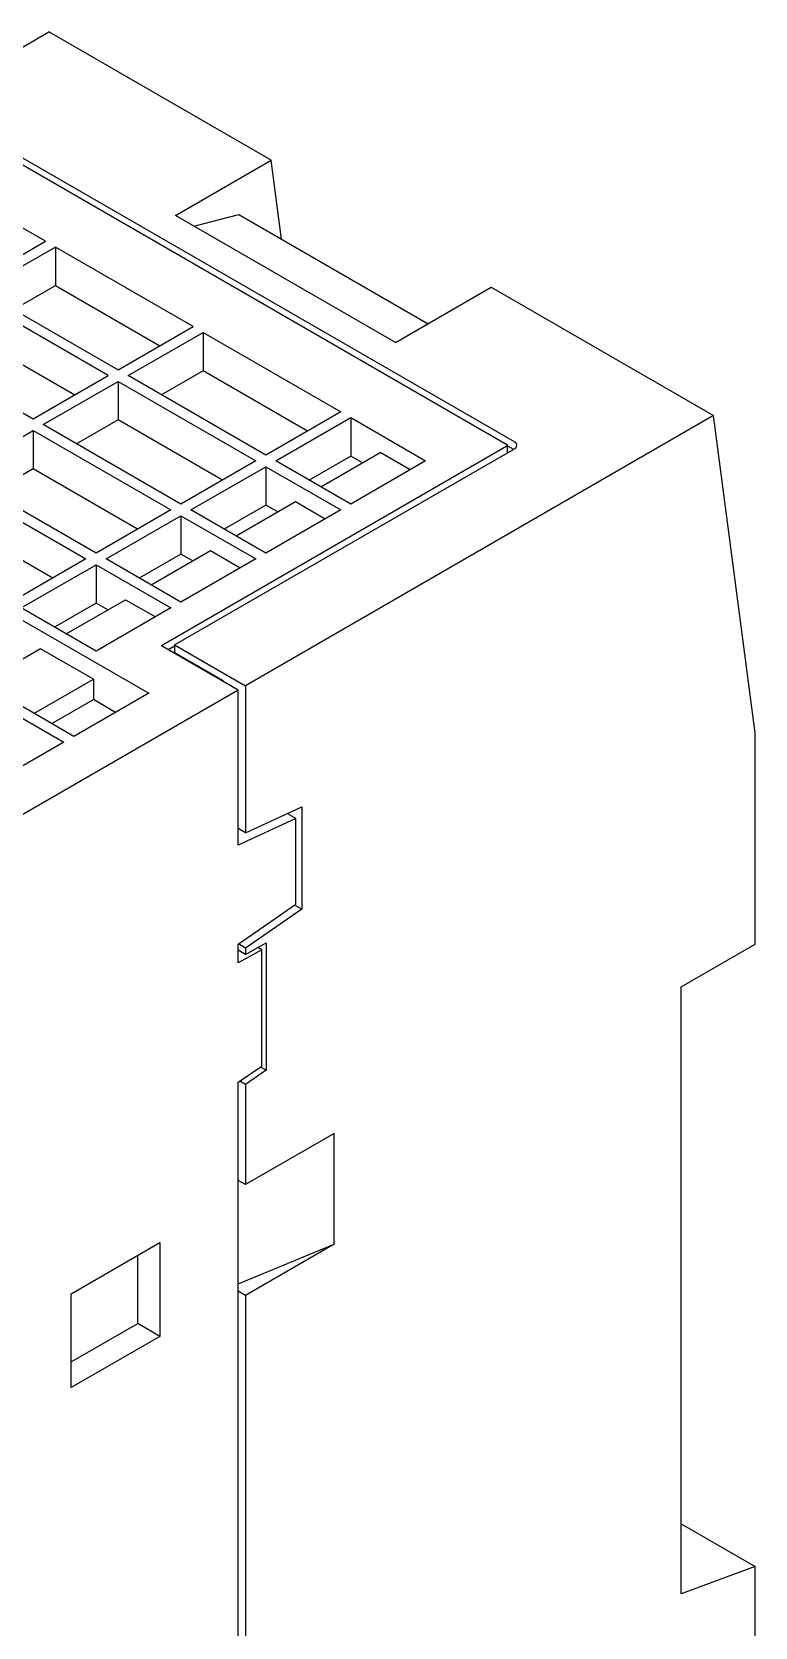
# Model space of a CAD drawing. Header units: inches. Extents: x 67248 to 85686, y -40174 to -31152.
# Drawn here: x 84523.3 to 84564.8, y -33456 to -33364.4 of the extents above; entities that cross this region are included whole.
import ezdxf

# ---------------------------------------------------------------- set-up
doc = ezdxf.new("R2010")
doc.units = ezdxf.units.IN
doc.header["$MEASUREMENT"] = 0

# ---------------------------------------------------------------- blocks, each defined once
blk = doc.blocks.new('SCALANCEXB008')
for p, q in [((-56.215, 85.94), (-33.807, 98.876)), ((-23.165, 92.732), (-33.807, 98.876)), ((-11.526, 79.246), (-35.992, 93.37)), ((-36.204, 93.165), (-11.879, 79.123)), ((-27.754, 90.083), (-23.165, 92.732)), ((-22.671, 88.954), (-23.165, 92.732)), ((-33.98, 88.849), (-37.565, 90.918)), ((-26.877, 89.577), (-24.713, 90.134)), ((-24.713, 90.134), (-15.654, 84.904)), ((-17.218, 84.001), (-27.754, 90.083)), ((-37.565, 86.779), (-33.98, 88.849)), ((-33.499, 88.571), (-37.084, 86.502)), ((-26.909, 84.767), (-33.499, 88.571)), ((-33.499, 88.571), (-33.499, 86.734)), ((-37.084, 86.502), (-30.494, 82.697)), ((-35.493, 85.583), (-33.499, 86.734)), ((-33.499, 86.734), (-28.501, 83.848)), ((-17.218, 84.001), (-12.63, 86.65)), ((-12.63, 86.65), (-1.988, 80.507)), ((-30.975, 82.419), (-37.565, 86.224)), ((-41.15, 84.154), (-34.56, 80.35)), ((-37.565, 84.387), (-32.566, 81.501)), ((-30.494, 82.697), (-26.909, 84.767)), ((-30.013, 82.419), (-26.428, 84.489)), ((-26.428, 84.489), (-19.838, 80.685)), ((-26.428, 84.489), (-26.428, 82.652)), ((-26.428, 82.652), (-28.422, 81.501)), ((-21.429, 79.766), (-26.428, 82.652)), ((-34.56, 80.35), (-30.975, 82.419)), ((-34.079, 80.072), (-30.494, 82.142)), ((-30.494, 82.142), (-23.904, 78.337)), ((-30.494, 82.142), (-30.494, 80.304)), ((-23.423, 78.615), (-30.013, 82.419)), ((-30.494, 80.304), (-32.487, 79.154)), ((-25.495, 77.419), (-30.494, 80.304)), ((-1.988, 80.507), (-24.395, 67.571)), ((-19.838, 80.685), (-23.423, 78.615)), ((-22.942, 78.337), (-19.357, 80.407)), ((-19.357, 80.407), (-15.772, 78.337)), ((-19.357, 80.407), (-19.357, 78.57)), ((0, 65.323), (-1.988, 80.507)), ((-38.145, 77.725), (-34.56, 79.795)), ((-34.56, 79.795), (-27.97, 75.99)), ((-34.56, 79.795), (-34.56, 77.957)), ((-27.489, 76.268), (-34.079, 80.072)), ((-11.879, 79.042), (-28.426, 69.49)), ((-27.789, 69.53), (-11.526, 78.919)), ((-20.785, 77.092), (-17.943, 78.733)), ((-16.515, 77.909), (-17.943, 78.733)), ((-11.85, 78.732), (-11.85, 79.082)), ((-11.85, 79.065), (-11.561, 78.899)), ((-34.56, 77.957), (-36.553, 76.807)), ((-29.561, 75.072), (-34.56, 77.957)), ((-23.904, 78.337), (-27.489, 76.268)), ((-27.008, 75.99), (-23.423, 78.06)), ((-23.423, 78.06), (-19.838, 75.99)), ((-23.423, 78.06), (-23.423, 76.222)), ((-19.357, 76.268), (-22.942, 78.337)), ((-19.357, 78.57), (-21.351, 77.419)), ((-18.792, 78.243), (-19.357, 78.57)), ((-15.772, 78.337), (-19.357, 76.268)), ((-38.626, 77.447), (-32.036, 73.643)), ((-31.555, 73.921), (-38.145, 77.725)), ((-24.851, 74.745), (-22.009, 76.386)), ((-22.009, 76.386), (-20.581, 75.562)), ((-27.97, 75.99), (-31.555, 73.921)), ((-31.073, 73.643), (-27.489, 75.712)), ((-27.489, 75.712), (-23.904, 73.643)), ((-27.489, 75.712), (-27.489, 73.875)), ((-23.423, 73.921), (-27.008, 75.99)), ((-23.423, 76.222), (-25.416, 75.072)), ((-22.857, 75.896), (-23.423, 76.222)), ((-19.838, 75.99), (-23.423, 73.921)), ((-33.627, 72.724), (-38.626, 75.61)), ((-32.036, 73.643), (-35.621, 71.574)), ((-35.139, 71.296), (-31.555, 73.365)), ((-31.555, 73.365), (-27.97, 71.296)), ((-31.555, 73.365), (-31.555, 71.528)), ((-27.489, 71.574), (-31.073, 73.643)), ((-27.489, 73.875), (-29.482, 72.724)), ((-28.917, 72.398), (-26.075, 74.039)), ((-26.923, 73.549), (-27.489, 73.875)), ((-23.904, 73.643), (-27.489, 71.574)), ((-26.075, 74.039), (-24.647, 73.214)), ((-31.555, 69.226), (-35.139, 71.296)), ((-31.555, 71.528), (-33.548, 70.377)), ((-32.983, 70.051), (-30.14, 71.692)), ((-30.989, 71.202), (-31.555, 71.528)), ((-27.97, 71.296), (-31.555, 69.226)), ((-30.14, 71.692), (-28.713, 70.867)), ((-35.621, 71.018), (-29.031, 67.214)), ((-27.789, 69.53), (-24.395, 67.571)), ((-27.789, 69.53), (-27.789, 69.163)), ((-32.615, 65.144), (-39.205, 68.949)), ((-34.206, 69.344), (-37.048, 67.704)), ((-31.682, 67.887), (-34.206, 69.344)), ((-24.749, 67.367), (-28.426, 69.49)), ((-28.107, 69.306), (-27.789, 69.49)), ((-27.789, 69.163), (-25.47, 67.824)), ((-39.686, 68.671), (-33.096, 64.867)), ((-24.749, 67.367), (-60.104, 46.957)), ((-34.524, 66.247), (-31.682, 67.887)), ((-29.031, 67.214), (-32.615, 65.144)), ((-31.682, 67.887), (-31.682, 66.907)), ((-25.505, 67.804), (-25.47, 67.824)), ((-25.47, 67.783), (-25.47, 67.824)), ((-24.749, 59.939), (-24.749, 67.367)), ((-24.395, 67.571), (-24.395, 60.532)), ((-33.676, 65.757), (-31.682, 66.907)), ((-30.622, 66.295), (-31.682, 66.907)), ((0, 55.198), (0, 65.323)), ((-33.096, 64.867), (-36.681, 62.797)), ((-21.991, 61.209), (-24.749, 59.939)), ((-24.395, 60.532), (-21.708, 61.77)), ((-21.991, 61.209), (-22.406, 61.449)), ((-21.991, 57.112), (-21.991, 61.209)), ((-21.708, 61.77), (-21.708, 56.877)), ((-24.395, 60.532), (-24.749, 60.737)), ((-24.749, 55.198), (-21.991, 57.112)), ((-21.708, 56.877), (-24.395, 55.013)), ((-21.708, 56.877), (-22.047, 57.073)), ((-24.749, 54.302), (-24.749, 55.198)), ((-24.395, 55.013), (-24.734, 55.208)), ((-24.395, 54.711), (-23.405, 55.262)), ((-24.395, 55.013), (-24.395, 54.711)), ((-23.617, 54.933), (-23.804, 55.04)), ((-23.405, 55.262), (-23.405, 49.158)), ((-3.536, 53.157), (0, 55.198)), ((-23.617, 54.933), (-24.749, 54.302)), ((-24.395, 54.711), (-24.749, 54.915)), ((-23.617, 49.354), (-23.617, 54.933)), ((-3.536, 24.088), (-3.536, 53.157)), ((-24.749, 48.587), (-23.617, 49.354)), ((-23.405, 49.158), (-24.395, 48.486)), ((-23.405, 49.158), (-23.676, 49.314)), ((-24.749, 4.493), (-24.749, 48.587)), ((-24.395, 48.486), (-24.666, 48.643)), ((-24.395, 48.486), (-24.395, 43.687)), ((-20.153, 46.136), (-24.395, 43.687)), ((-20.153, 40.829), (-20.153, 46.136)), ((-24.395, 43.687), (-24.749, 43.891)), ((-32.739, 38.462), (-28.496, 40.911)), ((-28.496, 40.911), (-28.496, 36.42)), ((-24.749, 38.941), (-20.153, 40.829)), ((-20.153, 40.829), (-24.395, 38.38)), ((-29.557, 37.033), (-29.557, 40.299)), ((-32.739, 33.971), (-32.739, 38.462)), ((-24.395, 38.38), (-24.749, 38.584)), ((-24.395, 38.38), (-24.395, 15.108)), ((-32.739, 35.196), (-29.557, 37.033)), ((-28.496, 36.42), (-29.557, 37.033)), ((-28.496, 36.42), (-32.739, 33.971)), ((-3.536, 27.45), (0, 25.409)), ((0, 25.409), (-3.536, 24.088)), ((0, 0), (0, 25.409))]:
    blk.add_line(p, q)
for centre, radius, start, end in [((-11.895, 79.082), 0.0437, 290.78509, 69.21491), ((-11.588, 79.082), 0.175, 290.78366, 69.2168)]:
    blk.add_arc(centre, radius, start, end)

msp = doc.modelspace()

# ---------------------------------------------------------------- block references
at = {"xscale": 1.2, "yscale": 1.2, "zscale": 1.2}
msp.add_blockref('SCALANCEXB008', (84564.814, -33483.005), dxfattribs=at)

doc.saveas('drawing.dxf')
